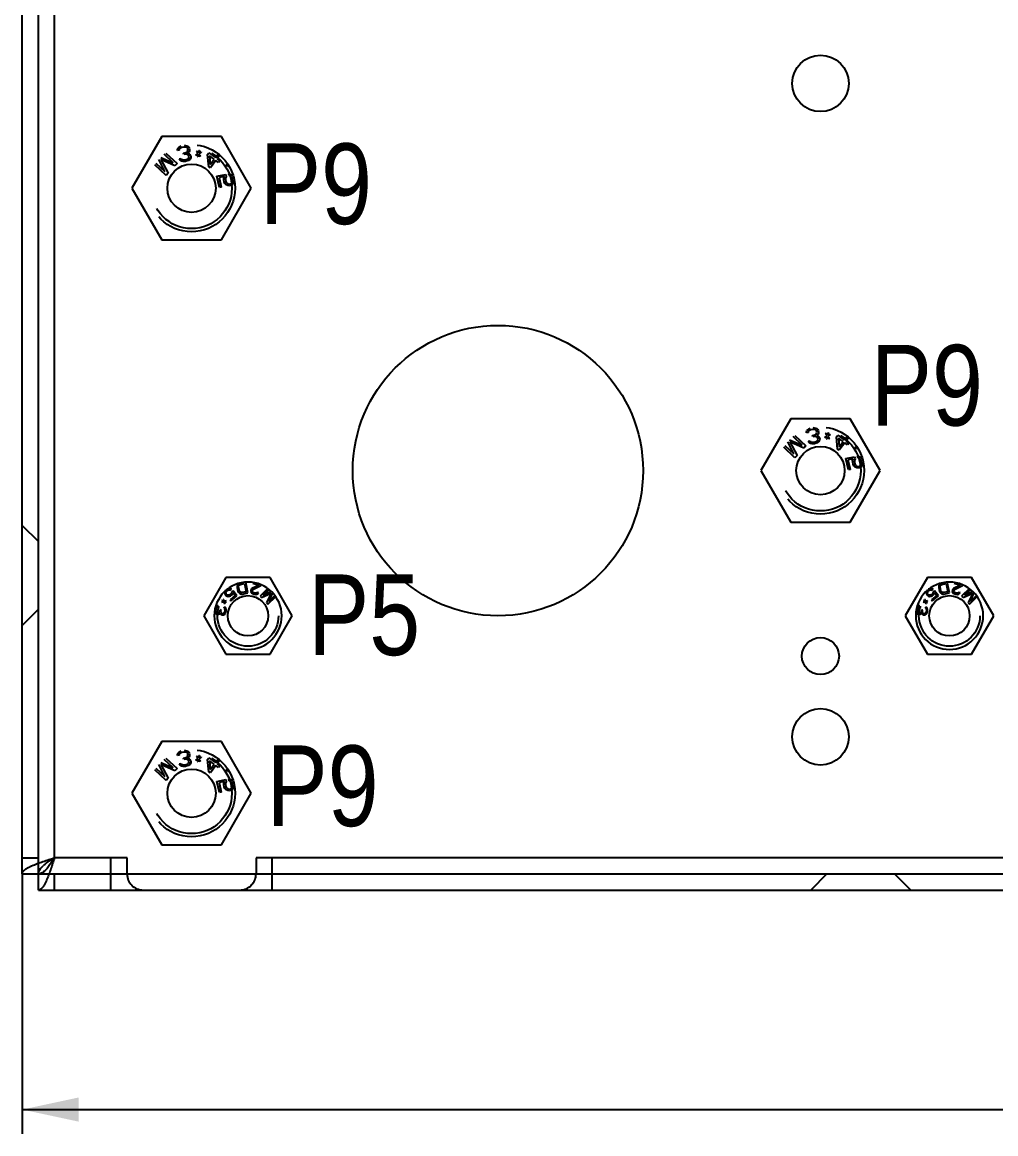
# Model space of a CAD drawing. Header units: millimetres. Extents: x 0 to 1189, y 0 to 841.
# Drawn here: x 159.9 to 220.3, y 329.4 to 398.3 of the extents above; entities that cross this region are included whole.
import ezdxf

# ---------------------------------------------------------------- set-up
doc = ezdxf.new("R2010")
doc.units = ezdxf.units.MM
doc.header["$LTSCALE"] = 65.395
doc.linetypes.add('HIDDEN', pattern=[0.2, 0.1, -0.1])
doc.layers.get('0').update_dxf_attribs({"linetype": 'CONTINUOUS'})
doc.layers.add('02___PRT_ALL_AXES', color=7, linetype='CONTINUOUS')
doc.layers.add('DEFAULT_2', color=8, linetype='HIDDEN')
doc.styles.get("Standard").update_dxf_attribs({"font": 'txt', "width": 0.85})
doc.dimstyles.new('DIMSTYLE_1', dxfattribs={"dimtxt": 5, "dimasz": 3.5, "dimexe": 1.5, "dimexo": 1, "dimgap": 1.25, "dimtad": 1, "dimdsep": 46, "dimtxsty": 'STANDARD', "dimblk": '_FILLED', "dimblk1": '_FILLED', "dimblk2": '_FILLED', "dimcen": 0.09, "dimadec": 0, "dimazin": 0, "dimtp": 0.8, "dimtm": 0.8, "dimtfac": 1, "dimtofl": 0, "dimtmove": 0, "dimatfit": 3, "dimldrblk": '_FILLED', "dimfxl": 1, "dimtolj": 1, "dimarcsym": 0})

# ---------------------------------------------------------------- blocks, each defined once
blk = doc.blocks.new('_FILLED')
at = {"color": 0, "linetype": 'BYBLOCK'}
blk.add_solid([(0, 0), (-1, 0.214), (-1, -0.214)], dxfattribs=at)
blk = doc.blocks.new('*D0')
at = {"color": 2, "linetype": 'CONTINUOUS'}
for p, q in [((159.902, 345.466), (159.902, 329.36)), ((573.902, 345.466), (573.902, 329.36)), ((159.902, 330.86), (366.902, 330.86)), ((573.902, 330.86), (366.902, 330.86))]:
    blk.add_line(p, q, dxfattribs=at)
at = {"color": 2, "linetype": 'CONTINUOUS', "xscale": 3.5, "yscale": 3.5, "zscale": 3.5, "rotation": 180}
blk.add_blockref('_FILLED', (159.902, 330.86), dxfattribs=at)
at = {"color": 2, "linetype": 'CONTINUOUS', "xscale": 3.5, "yscale": 3.5, "zscale": 3.5}
blk.add_blockref('_FILLED', (573.902, 330.86), dxfattribs=at)
at = {"color": 2, "linetype": 'CONTINUOUS', "insert": (366.902, 337.11), "char_height": 5, "width": 17, "attachment_point": 2, "line_spacing_factor": 0.9}
blk.add_mtext('*414', dxfattribs=at)

msp = doc.modelspace()

# ---------------------------------------------------------------- linework, layer by layer
at = {"color": 3, "linetype": 'CONTINUOUS'}
for p, q in [((159.902, 345.466), (159.902, 601.766)), ((160.902, 344.466), (572.902, 344.466))]:
    msp.add_line(p, q, dxfattribs=at)
at = {"color": 7, "linetype": 'CONTINUOUS'}
for p, q in [((160.902, 344.466), (160.902, 588.766)), ((161.902, 346.466), (161.902, 587.766)), ((168.555, 391.166), (166.707, 387.966)), ((172.25, 391.166), (168.555, 391.166)), ((174.097, 387.966), (172.25, 391.166)), ((166.707, 387.966), (168.555, 384.766)), ((172.25, 384.766), (174.097, 387.966)), ((168.555, 384.766), (172.25, 384.766)), ((207.555, 373.666), (205.707, 370.466)), ((211.25, 373.666), (207.555, 373.666)), ((213.097, 370.466), (211.25, 373.666)), ((205.707, 370.466), (207.555, 367.266)), ((211.25, 367.266), (213.097, 370.466)), ((207.555, 367.266), (211.25, 367.266)), ((172.672, 363.142), (172.609, 363.108)), ((172.757, 363.154), (172.672, 363.142)), ((172.708, 363.075), (172.761, 363.08)), ((172.828, 363.135), (172.757, 363.154)), ((172.761, 363.08), (172.821, 363.052)), ((172.821, 363.052), (172.889, 363.108)), ((172.889, 363.108), (172.828, 363.135)), ((173.252, 363.359), (173.235, 363.295)), ((173.235, 363.295), (173.236, 363.219)), ((173.236, 363.219), (173.282, 363)), ((173.297, 363.429), (173.252, 363.359)), ((173.347, 363.47), (173.297, 363.429)), ((173.322, 363.237), (173.324, 363.298)), ((173.368, 363.018), (173.322, 363.237)), ((173.324, 363.298), (173.343, 363.348)), ((173.343, 363.348), (173.38, 363.386)), ((173.411, 363.498), (173.347, 363.47)), ((173.38, 363.386), (173.434, 363.412)), ((173.434, 363.412), (173.691, 363.466)), ((173.691, 363.466), (173.798, 362.956)), ((173.902, 362.887), (173.763, 363.552)), ((174.111, 363.115), (174.081, 363.062)), ((174.151, 363.15), (174.111, 363.115)), ((174.591, 363.366), (174.151, 363.15)), ((174.165, 363.038), (174.209, 363.087)), ((174.214, 363.533), (174.198, 363.477)), ((174.198, 363.477), (174.591, 363.366)), ((174.209, 363.087), (174.704, 363.334)), ((175.137, 363.153), (174.656, 362.686)), ((174.704, 363.334), (174.719, 363.39)), ((175.207, 363.099), (174.824, 362.727)), ((216.172, 363.142), (216.109, 363.108)), ((216.257, 363.154), (216.172, 363.142)), ((216.208, 363.075), (216.261, 363.08)), ((216.328, 363.135), (216.257, 363.154)), ((216.261, 363.08), (216.321, 363.052)), ((216.321, 363.052), (216.389, 363.108)), ((216.389, 363.108), (216.328, 363.135)), ((216.752, 363.359), (216.735, 363.295)), ((216.735, 363.295), (216.736, 363.219)), ((216.736, 363.219), (216.782, 363)), ((216.797, 363.429), (216.752, 363.359)), ((216.847, 363.47), (216.797, 363.429)), ((216.822, 363.237), (216.824, 363.298)), ((216.868, 363.018), (216.822, 363.237)), ((216.824, 363.298), (216.843, 363.348)), ((216.843, 363.348), (216.88, 363.386)), ((216.911, 363.498), (216.847, 363.47)), ((216.88, 363.386), (216.934, 363.412)), ((216.934, 363.412), (217.191, 363.466)), ((217.191, 363.466), (217.298, 362.956)), ((217.402, 362.887), (217.263, 363.552)), ((217.611, 363.115), (217.581, 363.062)), ((217.651, 363.15), (217.611, 363.115)), ((218.091, 363.366), (217.651, 363.15)), ((217.665, 363.038), (217.709, 363.087)), ((217.714, 363.533), (217.698, 363.477)), ((217.698, 363.477), (218.091, 363.366)), ((217.709, 363.087), (218.204, 363.334)), ((218.637, 363.153), (218.156, 362.686)), ((218.204, 363.334), (218.219, 363.39)), ((218.707, 363.099), (218.324, 362.727)), ((172.302, 362.428), (172.288, 362.403)), ((172.288, 362.403), (172.378, 362.35)), ((172.392, 362.376), (172.302, 362.428)), ((172.385, 362.481), (172.365, 362.476)), ((172.365, 362.476), (172.392, 362.376)), ((172.418, 362.361), (172.385, 362.481)), ((172.539, 362.391), (172.418, 362.361)), ((172.492, 362.993), (172.464, 362.912)), ((172.464, 362.912), (172.468, 362.839)), ((172.468, 362.839), (172.493, 362.763)), ((172.537, 363.049), (172.492, 362.993)), ((172.493, 362.763), (172.531, 362.717)), ((172.531, 362.717), (172.601, 362.678)), ((172.536, 362.894), (172.551, 362.945)), ((172.542, 362.841), (172.536, 362.894)), ((172.545, 362.371), (172.539, 362.391)), ((172.559, 362.797), (172.542, 362.841)), ((172.551, 362.945), (172.586, 362.994)), ((172.578, 362.774), (172.559, 362.797)), ((172.618, 362.749), (172.578, 362.774)), ((172.586, 362.994), (172.654, 363.049)), ((172.601, 362.678), (172.673, 362.66)), ((172.669, 362.733), (172.618, 362.749)), ((172.654, 363.049), (172.708, 363.075)), ((172.721, 362.738), (172.669, 362.733)), ((172.673, 362.66), (172.757, 362.671)), ((172.776, 362.764), (172.721, 362.738)), ((172.757, 362.671), (172.823, 362.706)), ((172.843, 362.82), (172.776, 362.764)), ((173.117, 362.717), (172.791, 362.448)), ((172.791, 362.448), (172.838, 362.39)), ((172.823, 362.706), (172.891, 362.762)), ((172.838, 362.39), (173.22, 362.706)), ((172.879, 362.868), (172.843, 362.82)), ((172.895, 362.94), (172.879, 362.868)), ((172.891, 362.762), (172.937, 362.82)), ((172.974, 363.005), (172.895, 362.94)), ((172.937, 362.82), (172.965, 362.901)), ((172.965, 362.901), (173.117, 362.717)), ((173.22, 362.706), (172.974, 363.005)), ((173.282, 363), (173.312, 362.93)), ((173.312, 362.93), (173.353, 362.878)), ((173.353, 362.878), (173.422, 362.832)), ((173.394, 362.963), (173.368, 363.018)), ((173.432, 362.925), (173.394, 362.963)), ((173.422, 362.832), (173.485, 362.814)), ((173.481, 362.905), (173.432, 362.925)), ((173.541, 362.902), (173.481, 362.905)), ((173.485, 362.814), (173.56, 362.815)), ((173.798, 362.956), (173.541, 362.902)), ((173.56, 362.815), (173.902, 362.887)), ((174.073, 363.033), (174.07, 362.972)), ((174.07, 362.972), (174.11, 362.898)), ((174.081, 363.062), (174.073, 363.033)), ((174.11, 362.898), (174.158, 362.854)), ((174.157, 363.009), (174.165, 363.038)), ((174.173, 362.958), (174.157, 363.009)), ((174.158, 362.854), (174.239, 362.816)), ((174.207, 362.918), (174.173, 362.958)), ((174.273, 362.883), (174.207, 362.918)), ((174.239, 362.816), (174.295, 362.8)), ((174.329, 362.868), (174.273, 362.883)), ((174.295, 362.8), (174.397, 362.786)), ((174.403, 362.862), (174.329, 362.868)), ((174.397, 362.786), (174.461, 362.799)), ((174.453, 362.879), (174.403, 362.862)), ((174.494, 362.914), (174.453, 362.879)), ((174.461, 362.799), (174.534, 362.841)), ((174.564, 362.894), (174.494, 362.914)), ((174.534, 362.841), (174.564, 362.894)), ((174.656, 362.686), (174.747, 362.591)), ((174.747, 362.591), (175.348, 362.87)), ((175.36, 362.964), (174.824, 362.727)), ((175.348, 362.87), (175.052, 362.278)), ((175.143, 362.183), (175.625, 362.65)), ((175.189, 362.35), (175.442, 362.879)), ((175.573, 362.722), (175.189, 362.35)), ((215.802, 362.428), (215.788, 362.403)), ((215.788, 362.403), (215.878, 362.35)), ((215.892, 362.376), (215.802, 362.428)), ((215.885, 362.481), (215.865, 362.476)), ((215.865, 362.476), (215.892, 362.376)), ((215.918, 362.361), (215.885, 362.481)), ((216.039, 362.391), (215.918, 362.361)), ((215.992, 362.993), (215.964, 362.912)), ((215.964, 362.912), (215.968, 362.839)), ((215.968, 362.839), (215.993, 362.763)), ((216.037, 363.049), (215.992, 362.993)), ((215.993, 362.763), (216.031, 362.717)), ((216.031, 362.717), (216.101, 362.678)), ((216.036, 362.894), (216.051, 362.945)), ((216.042, 362.841), (216.036, 362.894)), ((216.045, 362.371), (216.039, 362.391)), ((216.059, 362.797), (216.042, 362.841)), ((216.051, 362.945), (216.086, 362.994)), ((216.078, 362.774), (216.059, 362.797)), ((216.118, 362.749), (216.078, 362.774)), ((216.086, 362.994), (216.154, 363.049)), ((216.101, 362.678), (216.173, 362.66)), ((216.169, 362.733), (216.118, 362.749)), ((216.154, 363.049), (216.208, 363.075)), ((216.221, 362.738), (216.169, 362.733)), ((216.173, 362.66), (216.257, 362.671)), ((216.276, 362.764), (216.221, 362.738)), ((216.257, 362.671), (216.323, 362.706)), ((216.343, 362.82), (216.276, 362.764)), ((216.617, 362.717), (216.291, 362.448)), ((216.291, 362.448), (216.338, 362.39)), ((216.323, 362.706), (216.391, 362.762)), ((216.338, 362.39), (216.72, 362.706)), ((216.379, 362.868), (216.343, 362.82)), ((216.395, 362.94), (216.379, 362.868)), ((216.391, 362.762), (216.437, 362.82)), ((216.474, 363.005), (216.395, 362.94)), ((216.437, 362.82), (216.465, 362.901)), ((216.465, 362.901), (216.617, 362.717)), ((216.72, 362.706), (216.474, 363.005)), ((216.782, 363), (216.812, 362.93)), ((216.812, 362.93), (216.853, 362.878)), ((216.853, 362.878), (216.922, 362.832)), ((216.894, 362.963), (216.868, 363.018)), ((216.932, 362.925), (216.894, 362.963)), ((216.922, 362.832), (216.985, 362.814)), ((216.981, 362.905), (216.932, 362.925)), ((217.041, 362.902), (216.981, 362.905)), ((216.985, 362.814), (217.06, 362.815)), ((217.298, 362.956), (217.041, 362.902)), ((217.06, 362.815), (217.402, 362.887)), ((217.573, 363.033), (217.57, 362.972)), ((217.57, 362.972), (217.61, 362.898)), ((217.581, 363.062), (217.573, 363.033)), ((217.61, 362.898), (217.658, 362.854)), ((217.657, 363.009), (217.665, 363.038)), ((217.673, 362.958), (217.657, 363.009)), ((217.658, 362.854), (217.739, 362.816)), ((217.707, 362.918), (217.673, 362.958)), ((217.773, 362.883), (217.707, 362.918)), ((217.739, 362.816), (217.795, 362.8)), ((217.829, 362.868), (217.773, 362.883)), ((217.795, 362.8), (217.897, 362.786)), ((217.903, 362.862), (217.829, 362.868)), ((217.897, 362.786), (217.961, 362.799)), ((217.953, 362.879), (217.903, 362.862)), ((217.994, 362.914), (217.953, 362.879)), ((217.961, 362.799), (218.034, 362.841)), ((218.064, 362.894), (217.994, 362.914)), ((218.034, 362.841), (218.064, 362.894)), ((218.156, 362.686), (218.247, 362.591)), ((218.247, 362.591), (218.848, 362.87)), ((218.86, 362.964), (218.324, 362.727)), ((218.848, 362.87), (218.552, 362.278)), ((218.643, 362.183), (219.125, 362.65)), ((218.689, 362.35), (218.942, 362.879)), ((219.073, 362.722), (218.689, 362.35)), ((171.839, 361.798), (171.842, 361.741)), ((171.842, 361.741), (171.86, 361.678)), ((171.886, 361.971), (171.862, 361.919)), ((171.926, 362.022), (171.886, 361.971)), ((171.914, 361.802), (171.931, 361.888)), ((171.915, 361.727), (171.914, 361.802)), ((171.924, 361.696), (171.915, 361.727)), ((171.964, 362.06), (171.926, 362.022)), ((171.931, 361.888), (171.959, 361.957)), ((171.959, 361.957), (171.979, 361.982)), ((172.013, 362.08), (171.964, 362.06)), ((171.979, 361.982), (172.014, 362.005)), ((172.06, 362.086), (172.013, 362.08)), ((172.014, 362.005), (172.046, 362.014)), ((172.046, 362.014), (172.06, 362.086)), ((172.166, 361.769), (172.135, 361.685)), ((172.177, 361.826), (172.166, 361.769)), ((172.235, 361.815), (172.177, 361.826)), ((172.224, 361.757), (172.235, 361.815)), ((172.237, 361.666), (172.224, 361.757)), ((172.378, 362.35), (172.277, 362.325)), ((172.277, 362.325), (172.282, 362.305)), ((172.282, 362.305), (172.403, 362.335)), ((172.403, 362.335), (172.436, 362.215)), ((172.423, 362.002), (172.409, 361.93)), ((172.409, 361.93), (172.447, 361.893)), ((172.478, 361.976), (172.423, 362.002)), ((172.457, 362.22), (172.429, 362.32)), ((172.429, 362.32), (172.519, 362.268)), ((172.458, 361.713), (172.43, 361.644)), ((172.436, 362.215), (172.457, 362.22)), ((172.444, 362.346), (172.545, 362.371)), ((172.534, 362.293), (172.444, 362.346)), ((172.447, 361.893), (172.468, 361.844)), ((172.469, 361.77), (172.458, 361.713)), ((172.468, 361.844), (172.469, 361.77)), ((172.526, 361.908), (172.478, 361.976)), ((172.5, 361.616), (172.534, 361.713)), ((172.519, 362.268), (172.534, 362.293)), ((172.544, 361.845), (172.526, 361.908)), ((172.534, 361.713), (172.54, 361.742)), ((172.54, 361.742), (172.544, 361.845)), ((175.052, 362.278), (175.143, 362.183)), ((215.339, 361.798), (215.342, 361.741)), ((215.342, 361.741), (215.36, 361.678)), ((215.386, 361.971), (215.362, 361.919)), ((215.426, 362.022), (215.386, 361.971)), ((215.414, 361.802), (215.431, 361.888)), ((215.415, 361.727), (215.414, 361.802)), ((215.424, 361.696), (215.415, 361.727)), ((215.464, 362.06), (215.426, 362.022)), ((215.431, 361.888), (215.459, 361.957)), ((215.459, 361.957), (215.479, 361.982)), ((215.513, 362.08), (215.464, 362.06)), ((215.479, 361.982), (215.514, 362.005)), ((215.56, 362.086), (215.513, 362.08)), ((215.514, 362.005), (215.546, 362.014)), ((215.546, 362.014), (215.56, 362.086)), ((215.666, 361.769), (215.635, 361.685)), ((215.677, 361.826), (215.666, 361.769)), ((215.735, 361.815), (215.677, 361.826)), ((215.724, 361.757), (215.735, 361.815)), ((215.737, 361.666), (215.724, 361.757)), ((215.878, 362.35), (215.777, 362.325)), ((215.777, 362.325), (215.782, 362.305)), ((215.782, 362.305), (215.903, 362.335)), ((215.903, 362.335), (215.936, 362.215)), ((215.923, 362.002), (215.909, 361.93)), ((215.909, 361.93), (215.947, 361.893)), ((215.978, 361.976), (215.923, 362.002)), ((215.929, 362.32), (216.019, 362.268)), ((215.957, 362.22), (215.929, 362.32)), ((215.958, 361.713), (215.93, 361.644)), ((215.936, 362.215), (215.957, 362.22)), ((215.944, 362.346), (216.045, 362.371)), ((216.034, 362.293), (215.944, 362.346)), ((215.947, 361.893), (215.968, 361.844)), ((215.969, 361.77), (215.958, 361.713)), ((215.968, 361.844), (215.969, 361.77)), ((216.026, 361.908), (215.978, 361.976)), ((216, 361.616), (216.034, 361.713)), ((216.019, 362.268), (216.034, 362.293)), ((216.044, 361.845), (216.026, 361.908)), ((216.034, 361.713), (216.04, 361.742)), ((216.04, 361.742), (216.044, 361.845)), ((218.552, 362.278), (218.643, 362.183)), ((171.86, 361.678), (171.881, 361.63)), ((171.881, 361.63), (171.92, 361.593)), ((171.92, 361.593), (171.961, 361.57)), ((171.948, 361.662), (171.924, 361.696)), ((171.975, 361.642), (171.948, 361.662)), ((171.961, 361.57), (172.02, 361.559)), ((172.033, 361.631), (171.975, 361.642)), ((172.02, 361.559), (172.081, 361.562)), ((172.097, 361.648), (172.033, 361.631)), ((172.081, 361.562), (172.13, 361.582)), ((172.135, 361.685), (172.097, 361.648)), ((172.13, 361.582), (172.173, 361.648)), ((172.173, 361.648), (172.206, 361.583)), ((172.206, 361.583), (172.244, 361.546)), ((172.261, 361.632), (172.237, 361.666)), ((172.244, 361.546), (172.3, 361.52)), ((172.314, 361.592), (172.261, 361.632)), ((172.3, 361.52), (172.329, 361.515)), ((172.343, 361.586), (172.314, 361.592)), ((172.329, 361.515), (172.391, 361.518)), ((172.393, 361.606), (172.343, 361.586)), ((172.391, 361.518), (172.46, 361.564)), ((172.43, 361.644), (172.393, 361.606)), ((172.46, 361.564), (172.5, 361.616)), ((215.36, 361.678), (215.381, 361.63)), ((215.381, 361.63), (215.42, 361.593)), ((215.42, 361.593), (215.461, 361.57)), ((215.448, 361.662), (215.424, 361.696)), ((215.475, 361.642), (215.448, 361.662)), ((215.461, 361.57), (215.52, 361.559)), ((215.533, 361.631), (215.475, 361.642)), ((215.52, 361.559), (215.581, 361.562)), ((215.597, 361.648), (215.533, 361.631)), ((215.581, 361.562), (215.63, 361.582)), ((215.635, 361.685), (215.597, 361.648)), ((215.63, 361.582), (215.673, 361.648)), ((215.673, 361.648), (215.706, 361.583)), ((215.706, 361.583), (215.744, 361.546)), ((215.761, 361.632), (215.737, 361.666)), ((215.744, 361.546), (215.8, 361.52)), ((215.814, 361.592), (215.761, 361.632)), ((215.8, 361.52), (215.829, 361.515)), ((215.843, 361.586), (215.814, 361.592)), ((215.829, 361.515), (215.891, 361.518)), ((215.893, 361.606), (215.843, 361.586)), ((215.891, 361.518), (215.96, 361.564)), ((215.93, 361.644), (215.893, 361.606)), ((215.96, 361.564), (216, 361.616)), ((168.555, 353.666), (166.707, 350.466)), ((172.25, 353.666), (168.555, 353.666)), ((174.097, 350.466), (172.25, 353.666)), ((166.707, 350.466), (168.555, 347.266)), ((172.25, 347.266), (174.097, 350.466)), ((168.555, 347.266), (172.25, 347.266)), ((159.902, 346.466), (160.902, 346.466)), ((166.402, 346.466), (161.902, 346.466)), ((165.402, 345.466), (165.402, 346.466)), ((166.402, 345.466), (166.402, 346.466)), ((174.402, 346.466), (174.402, 345.466)), ((284.902, 346.466), (174.402, 346.466)), ((175.402, 345.466), (175.402, 346.466)), ((159.902, 345.466), (573.902, 345.466)), ((161.902, 344.466), (161.902, 345.466))]:
    msp.add_line(p, q, dxfattribs=at)
for centre, radius in [((209.402, 394.466), 1.75), ((170.402, 387.966), 1.5), ((189.402, 370.466), 9), ((209.402, 370.466), 1.5), ((173.902, 361.466), 1.25), ((217.402, 361.466), 1.25), ((209.402, 358.966), 1.15), ((209.402, 353.966), 1.75), ((170.402, 350.466), 1.5)]:
    msp.add_circle(centre, radius, dxfattribs=at)
for centre, radius, start, end in [((173.902, 361.466), 2.09, 0, 180), ((217.402, 361.466), 2.09, 0, 180), ((162.587, 344.419), 2.082, 130.12006, 131.97576)]:
    msp.add_arc(centre, radius, start, end, dxfattribs=at)
for points, knots in [([(160.902, 345.466), (160.902, 345.509), (160.935, 345.706), (161.08, 345.863), (161.195, 345.966)], [0, 0, 0, 0, 0.214117, 1, 1, 1, 1]), ([(161.246, 346.011), (161.293, 346.05), (161.503, 346.214), (161.729, 346.356), (161.902, 346.466)], [0, 0, 0, 0, 0.230501, 1, 1, 1, 1]), ([(161.902, 346.466), (161.864, 346.407), (161.721, 346.183), (161.573, 345.96), (161.446, 345.81)], [0, 0, 0, 0, 0.264466, 1, 1, 1, 1]), ([(161.446, 345.81), (161.423, 345.782), (161.335, 345.683), (161.234, 345.592), (161.152, 345.543)], [0, 0, 0, 0, 0.277528, 1, 1, 1, 1])]:
    msp.add_open_spline(points, degree=3, knots=knots, dxfattribs=at)
at = {"layer": '02___PRT_ALL_AXES', "color": 7, "linetype": 'CONTINUOUS'}
for centre, radius in [((170.402, 387.966), 1.5), ((209.402, 370.466), 1.5), ((173.902, 361.466), 1.25), ((217.402, 361.466), 1.25), ((170.402, 350.466), 1.5)]:
    msp.add_circle(centre, radius, dxfattribs=at)
for centre in [(173.902, 361.466), (217.402, 361.466)]:
    msp.add_arc(centre, 2.09, 180, 360, dxfattribs=at)
at = {"layer": 'DEFAULT_2', "color": 8, "linetype": 'HIDDEN'}
for p, q in [((169.261, 389.547), (168.705, 390.067)), ((168.806, 390.144), (169.502, 389.493)), ((169.53, 390.303), (169.538, 390.37)), ((169.632, 390.325), (169.53, 390.303)), ((169.538, 390.37), (169.565, 390.441)), ((169.565, 390.441), (169.618, 390.496)), ((169.618, 390.496), (169.691, 390.554)), ((169.644, 390.371), (169.632, 390.325)), ((169.676, 390.421), (169.644, 390.371)), ((169.712, 390.45), (169.676, 390.421)), ((169.691, 390.554), (169.763, 390.59)), ((169.81, 390.492), (169.712, 390.45)), ((169.932, 390.518), (169.81, 390.492)), ((169.905, 390.143), (169.986, 390.16)), ((169.922, 390.059), (169.905, 390.143)), ((170.004, 390.076), (169.922, 390.059)), ((170.039, 390.518), (169.932, 390.518)), ((169.937, 390.626), (170.017, 390.623)), ((169.986, 390.16), (170.104, 390.206)), ((170.135, 390.06), (170.004, 390.076)), ((170.017, 390.623), (170.107, 390.598)), ((170.084, 390.506), (170.039, 390.518)), ((170.133, 390.473), (170.084, 390.506)), ((170.104, 390.206), (170.157, 390.26)), ((170.107, 390.598), (170.177, 390.569)), ((170.162, 390.436), (170.133, 390.473)), ((170.184, 390.027), (170.135, 390.06)), ((170.157, 390.26), (170.18, 390.352)), ((170.251, 390.215), (170.158, 390.152)), ((170.158, 390.152), (170.253, 390.107)), ((170.18, 390.352), (170.162, 390.436)), ((170.177, 390.569), (170.231, 390.515)), ((170.242, 389.952), (170.184, 390.027)), ((170.231, 390.515), (170.264, 390.457)), ((170.251, 389.911), (170.242, 389.952)), ((170.279, 390.286), (170.251, 390.215)), ((170.253, 390.107), (170.306, 390.053)), ((170.264, 390.457), (170.282, 390.374)), ((170.282, 390.374), (170.279, 390.286)), ((170.306, 390.053), (170.344, 389.974)), ((170.344, 389.974), (170.353, 389.932)), ((170.67, 390.018), (170.819, 390.116)), ((170.686, 389.992), (170.67, 390.018)), ((170.811, 390.074), (170.686, 389.992)), ((170.724, 390.267), (170.749, 390.284)), ((170.819, 390.116), (170.724, 390.267)), ((170.749, 390.284), (170.828, 390.158)), ((170.779, 389.929), (170.811, 390.074)), ((170.851, 390.066), (170.82, 389.92)), ((170.828, 390.158), (170.86, 390.303)), ((170.931, 389.94), (170.851, 390.066)), ((170.86, 390.303), (170.9, 390.295)), ((171.009, 390.206), (170.86, 390.107)), ((170.86, 390.107), (170.956, 389.956)), ((170.9, 390.295), (170.869, 390.149)), ((170.869, 390.149), (170.993, 390.231)), ((170.956, 389.956), (170.931, 389.94)), ((170.993, 390.231), (171.009, 390.206)), ((171.4, 390.053), (171.475, 390.156)), ((171.467, 389.294), (171.4, 390.053)), ((171.475, 390.156), (171.879, 389.862)), ((171.518, 389.967), (171.567, 389.432)), ((171.804, 389.759), (171.518, 389.967)), ((171.879, 389.862), (172.053, 390.103)), ((172.151, 390.024), (171.981, 389.789)), ((168.819, 388.762), (168.123, 389.413)), ((168.193, 389.519), (168.749, 388.999)), ((168.749, 388.999), (168.374, 389.748)), ((168.488, 389.871), (169.261, 389.547)), ((168.508, 389.738), (168.947, 388.899)), ((169.374, 389.356), (168.508, 389.738)), ((169.502, 389.493), (169.374, 389.356)), ((169.66, 389.787), (169.762, 389.808)), ((169.697, 389.708), (169.66, 389.787)), ((169.796, 389.642), (169.697, 389.708)), ((169.762, 389.808), (169.815, 389.754)), ((169.887, 389.617), (169.796, 389.642)), ((169.815, 389.754), (169.885, 389.725)), ((169.885, 389.725), (169.992, 389.726)), ((170.034, 389.626), (169.887, 389.617)), ((169.992, 389.726), (170.073, 389.743)), ((170.075, 389.635), (170.034, 389.626)), ((170.073, 389.743), (170.171, 389.785)), ((170.213, 389.685), (170.075, 389.635)), ((170.171, 389.785), (170.223, 389.84)), ((170.286, 389.744), (170.213, 389.685)), ((170.223, 389.84), (170.251, 389.911)), ((170.35, 389.844), (170.286, 389.744)), ((170.353, 389.932), (170.35, 389.844)), ((170.82, 389.92), (170.779, 389.929)), ((171.569, 389.221), (171.467, 389.294)), ((171.567, 389.432), (171.804, 389.759)), ((171.906, 389.686), (171.569, 389.221)), ((172.074, 389.563), (171.906, 389.686)), ((171.981, 389.789), (172.149, 389.667)), ((172.149, 389.667), (172.074, 389.563)), ((172.558, 389.41), (172.647, 389.467)), ((172.614, 389.322), (172.558, 389.41)), ((172.703, 389.379), (172.614, 389.322)), ((168.947, 388.899), (168.819, 388.762)), ((171.979, 388.704), (172.519, 388.825)), ((172.134, 388.013), (171.979, 388.704)), ((172.438, 388.7), (172.106, 388.626)), ((172.106, 388.626), (172.238, 388.036)), ((172.398, 388.585), (172.438, 388.7)), ((172.4, 388.478), (172.398, 388.585)), ((172.507, 388.588), (172.504, 388.502)), ((172.551, 388.683), (172.507, 388.588)), ((172.519, 388.825), (172.551, 388.683)), ((172.733, 388.745), (172.706, 388.867)), ((172.706, 388.867), (172.798, 388.845)), ((172.825, 388.723), (172.733, 388.745)), ((172.798, 388.845), (172.894, 388.803)), ((172.88, 388.672), (172.825, 388.723)), ((172.919, 388.595), (172.88, 388.672)), ((172.894, 388.803), (172.98, 388.715)), ((172.947, 388.473), (172.919, 388.595)), ((172.98, 388.715), (173.021, 388.622)), ((172.238, 388.036), (172.134, 388.013)), ((172.428, 388.357), (172.4, 388.478)), ((172.471, 388.26), (172.428, 388.357)), ((172.556, 388.172), (172.471, 388.26)), ((172.504, 388.502), (172.531, 388.38)), ((172.531, 388.38), (172.57, 388.303)), ((172.653, 388.129), (172.556, 388.172)), ((172.57, 388.303), (172.626, 388.251)), ((172.626, 388.251), (172.697, 388.225)), ((172.766, 388.112), (172.653, 388.129)), ((172.697, 388.225), (172.764, 388.218)), ((172.764, 388.218), (172.805, 388.228)), ((172.849, 388.131), (172.766, 388.112)), ((172.805, 388.228), (172.863, 388.262)), ((172.944, 388.195), (172.849, 388.131)), ((172.863, 388.262), (172.916, 388.317)), ((172.916, 388.317), (172.944, 388.387)), ((172.944, 388.387), (172.947, 388.473)), ((173.013, 388.274), (172.944, 388.195)), ((173.052, 388.39), (173.013, 388.274)), ((173.051, 388.492), (173.052, 388.39)), ((208.53, 372.803), (208.538, 372.87)), ((208.632, 372.825), (208.53, 372.803)), ((208.538, 372.87), (208.565, 372.941)), ((208.565, 372.941), (208.618, 372.996)), ((208.618, 372.996), (208.691, 373.054)), ((208.644, 372.871), (208.632, 372.825)), ((208.676, 372.921), (208.644, 372.871)), ((208.712, 372.95), (208.676, 372.921)), ((208.691, 373.054), (208.763, 373.09)), ((208.81, 372.992), (208.712, 372.95)), ((208.932, 373.018), (208.81, 372.992)), ((209.039, 373.018), (208.932, 373.018)), ((208.937, 373.126), (209.017, 373.123)), ((209.017, 373.123), (209.107, 373.098)), ((209.084, 373.006), (209.039, 373.018)), ((209.133, 372.973), (209.084, 373.006)), ((209.104, 372.706), (209.157, 372.76)), ((209.107, 373.098), (209.177, 373.069)), ((209.162, 372.936), (209.133, 372.973)), ((209.157, 372.76), (209.18, 372.852)), ((209.18, 372.852), (209.162, 372.936)), ((209.177, 373.069), (209.231, 373.015)), ((209.231, 373.015), (209.264, 372.957)), ((209.279, 372.786), (209.251, 372.715)), ((209.264, 372.957), (209.282, 372.874)), ((209.282, 372.874), (209.279, 372.786)), ((209.724, 372.767), (209.749, 372.784)), ((209.819, 372.616), (209.724, 372.767)), ((209.749, 372.784), (209.828, 372.658)), ((209.828, 372.658), (209.86, 372.803)), ((209.86, 372.803), (209.9, 372.795)), ((209.9, 372.795), (209.869, 372.649)), ((209.869, 372.649), (209.993, 372.731)), ((209.993, 372.731), (210.009, 372.706)), ((207.749, 371.499), (207.374, 372.248)), ((207.488, 372.371), (208.261, 372.047)), ((207.508, 372.238), (207.947, 371.399)), ((208.374, 371.856), (207.508, 372.238)), ((208.261, 372.047), (207.705, 372.567)), ((207.806, 372.644), (208.502, 371.993)), ((208.66, 372.287), (208.762, 372.308)), ((208.697, 372.208), (208.66, 372.287)), ((208.796, 372.142), (208.697, 372.208)), ((208.762, 372.308), (208.815, 372.254)), ((208.887, 372.117), (208.796, 372.142)), ((208.815, 372.254), (208.885, 372.225)), ((208.885, 372.225), (208.992, 372.226)), ((209.034, 372.126), (208.887, 372.117)), ((208.905, 372.643), (208.986, 372.66)), ((208.922, 372.559), (208.905, 372.643)), ((209.004, 372.576), (208.922, 372.559)), ((208.986, 372.66), (209.104, 372.706)), ((208.992, 372.226), (209.073, 372.243)), ((209.135, 372.56), (209.004, 372.576)), ((209.075, 372.135), (209.034, 372.126)), ((209.073, 372.243), (209.171, 372.285)), ((209.213, 372.185), (209.075, 372.135)), ((209.184, 372.527), (209.135, 372.56)), ((209.251, 372.715), (209.158, 372.652)), ((209.158, 372.652), (209.253, 372.607)), ((209.171, 372.285), (209.223, 372.34)), ((209.242, 372.452), (209.184, 372.527)), ((209.286, 372.244), (209.213, 372.185)), ((209.223, 372.34), (209.251, 372.411)), ((209.251, 372.411), (209.242, 372.452)), ((209.253, 372.607), (209.306, 372.553)), ((209.35, 372.344), (209.286, 372.244)), ((209.306, 372.553), (209.344, 372.474)), ((209.344, 372.474), (209.353, 372.432)), ((209.353, 372.432), (209.35, 372.344)), ((209.67, 372.518), (209.819, 372.616)), ((209.686, 372.492), (209.67, 372.518)), ((209.811, 372.574), (209.686, 372.492)), ((209.779, 372.429), (209.811, 372.574)), ((209.82, 372.42), (209.779, 372.429)), ((209.851, 372.566), (209.82, 372.42)), ((209.931, 372.44), (209.851, 372.566)), ((210.009, 372.706), (209.86, 372.607)), ((209.86, 372.607), (209.956, 372.456)), ((209.956, 372.456), (209.931, 372.44)), ((210.4, 372.553), (210.475, 372.656)), ((210.467, 371.794), (210.4, 372.553)), ((210.475, 372.656), (210.879, 372.362)), ((210.518, 372.467), (210.567, 371.932)), ((210.804, 372.259), (210.518, 372.467)), ((210.567, 371.932), (210.804, 372.259)), ((210.906, 372.186), (210.569, 371.721)), ((210.879, 372.362), (211.053, 372.603)), ((211.074, 372.063), (210.906, 372.186)), ((211.151, 372.524), (210.981, 372.289)), ((210.981, 372.289), (211.149, 372.167)), ((211.149, 372.167), (211.074, 372.063)), ((207.819, 371.262), (207.123, 371.913)), ((207.193, 372.019), (207.749, 371.499)), ((207.947, 371.399), (207.819, 371.262)), ((208.502, 371.993), (208.374, 371.856)), ((210.569, 371.721), (210.467, 371.794)), ((211.558, 371.91), (211.647, 371.967)), ((211.614, 371.822), (211.558, 371.91)), ((211.703, 371.879), (211.614, 371.822)), ((211.733, 371.245), (211.706, 371.367)), ((211.706, 371.367), (211.798, 371.345)), ((211.798, 371.345), (211.894, 371.303)), ((210.979, 371.204), (211.519, 371.325)), ((211.134, 370.513), (210.979, 371.204)), ((211.438, 371.2), (211.106, 371.126)), ((211.106, 371.126), (211.238, 370.536)), ((211.398, 371.085), (211.438, 371.2)), ((211.4, 370.978), (211.398, 371.085)), ((211.428, 370.857), (211.4, 370.978)), ((211.471, 370.76), (211.428, 370.857)), ((211.556, 370.672), (211.471, 370.76)), ((211.507, 371.088), (211.504, 371.002)), ((211.504, 371.002), (211.531, 370.88)), ((211.551, 371.183), (211.507, 371.088)), ((211.519, 371.325), (211.551, 371.183)), ((211.531, 370.88), (211.57, 370.803)), ((211.653, 370.629), (211.556, 370.672)), ((211.57, 370.803), (211.626, 370.751)), ((211.626, 370.751), (211.697, 370.725)), ((211.697, 370.725), (211.764, 370.718)), ((211.825, 371.223), (211.733, 371.245)), ((211.764, 370.718), (211.805, 370.728)), ((211.805, 370.728), (211.863, 370.762)), ((211.88, 371.172), (211.825, 371.223)), ((211.944, 370.695), (211.849, 370.631)), ((211.863, 370.762), (211.916, 370.817)), ((211.919, 371.095), (211.88, 371.172)), ((211.894, 371.303), (211.98, 371.215)), ((211.916, 370.817), (211.944, 370.887)), ((211.947, 370.973), (211.919, 371.095)), ((211.944, 370.887), (211.947, 370.973)), ((212.013, 370.774), (211.944, 370.695)), ((211.98, 371.215), (212.021, 371.122)), ((212.052, 370.89), (212.013, 370.774)), ((212.051, 370.992), (212.052, 370.89)), ((211.238, 370.536), (211.134, 370.513)), ((211.766, 370.612), (211.653, 370.629)), ((211.849, 370.631), (211.766, 370.612)), ((159.902, 367.066), (160.902, 366.066)), ((172.531, 363.841), (171.16, 361.466)), ((175.273, 363.841), (172.531, 363.841)), ((176.645, 361.466), (175.273, 363.841)), ((216.031, 363.841), (214.66, 361.466)), ((218.773, 363.841), (216.031, 363.841)), ((220.145, 361.466), (218.773, 363.841)), ((160.902, 361.866), (159.902, 360.866)), ((171.16, 361.466), (172.531, 359.091)), ((175.273, 359.091), (176.645, 361.466)), ((214.66, 361.466), (216.031, 359.091)), ((218.773, 359.091), (220.145, 361.466)), ((172.531, 359.091), (175.273, 359.091)), ((216.031, 359.091), (218.773, 359.091)), ((169.53, 352.803), (169.538, 352.87)), ((169.632, 352.825), (169.53, 352.803)), ((169.538, 352.87), (169.565, 352.941)), ((169.565, 352.941), (169.618, 352.996)), ((169.618, 352.996), (169.691, 353.054)), ((169.644, 352.871), (169.632, 352.825)), ((169.676, 352.921), (169.644, 352.871)), ((169.712, 352.95), (169.676, 352.921)), ((169.691, 353.054), (169.763, 353.09)), ((169.81, 352.992), (169.712, 352.95)), ((169.932, 353.018), (169.81, 352.992)), ((170.039, 353.018), (169.932, 353.018)), ((169.937, 353.126), (170.017, 353.123)), ((170.017, 353.123), (170.107, 353.098)), ((170.084, 353.006), (170.039, 353.018)), ((170.133, 352.973), (170.084, 353.006)), ((170.104, 352.706), (170.157, 352.76)), ((170.107, 353.098), (170.177, 353.069)), ((170.162, 352.936), (170.133, 352.973)), ((170.157, 352.76), (170.18, 352.852)), ((170.18, 352.852), (170.162, 352.936)), ((170.177, 353.069), (170.231, 353.015)), ((170.231, 353.015), (170.264, 352.957)), ((170.279, 352.786), (170.251, 352.715)), ((170.264, 352.957), (170.282, 352.874)), ((170.282, 352.874), (170.279, 352.786)), ((170.724, 352.767), (170.749, 352.784)), ((170.819, 352.616), (170.724, 352.767)), ((170.749, 352.784), (170.828, 352.658)), ((170.828, 352.658), (170.86, 352.803)), ((170.86, 352.803), (170.9, 352.795)), ((170.9, 352.795), (170.869, 352.649)), ((168.749, 351.499), (168.374, 352.248)), ((168.488, 352.371), (169.261, 352.047)), ((168.508, 352.238), (168.947, 351.399)), ((169.374, 351.856), (168.508, 352.238)), ((169.261, 352.047), (168.705, 352.567)), ((168.806, 352.644), (169.502, 351.993)), ((169.66, 352.287), (169.762, 352.308)), ((169.697, 352.208), (169.66, 352.287)), ((169.796, 352.142), (169.697, 352.208)), ((169.762, 352.308), (169.815, 352.254)), ((169.887, 352.117), (169.796, 352.142)), ((169.815, 352.254), (169.885, 352.225)), ((169.885, 352.225), (169.992, 352.226)), ((170.034, 352.126), (169.887, 352.117)), ((169.905, 352.643), (169.986, 352.66)), ((169.922, 352.559), (169.905, 352.643)), ((170.004, 352.576), (169.922, 352.559)), ((169.986, 352.66), (170.104, 352.706)), ((169.992, 352.226), (170.073, 352.243)), ((170.135, 352.56), (170.004, 352.576)), ((170.075, 352.135), (170.034, 352.126)), ((170.073, 352.243), (170.171, 352.285)), ((170.213, 352.185), (170.075, 352.135)), ((170.184, 352.527), (170.135, 352.56)), ((170.251, 352.715), (170.158, 352.652)), ((170.158, 352.652), (170.253, 352.607)), ((170.171, 352.285), (170.223, 352.34)), ((170.242, 352.452), (170.184, 352.527)), ((170.286, 352.244), (170.213, 352.185)), ((170.223, 352.34), (170.251, 352.411)), ((170.251, 352.411), (170.242, 352.452)), ((170.253, 352.607), (170.306, 352.553)), ((170.35, 352.344), (170.286, 352.244)), ((170.306, 352.553), (170.344, 352.474)), ((170.344, 352.474), (170.353, 352.432)), ((170.353, 352.432), (170.35, 352.344)), ((170.67, 352.518), (170.819, 352.616)), ((170.686, 352.492), (170.67, 352.518)), ((170.811, 352.574), (170.686, 352.492)), ((170.779, 352.429), (170.811, 352.574)), ((170.82, 352.42), (170.779, 352.429)), ((170.851, 352.566), (170.82, 352.42)), ((170.931, 352.44), (170.851, 352.566)), ((171.009, 352.706), (170.86, 352.607)), ((170.86, 352.607), (170.956, 352.456)), ((170.869, 352.649), (170.993, 352.731)), ((170.956, 352.456), (170.931, 352.44)), ((170.993, 352.731), (171.009, 352.706)), ((171.4, 352.553), (171.475, 352.656)), ((171.467, 351.794), (171.4, 352.553)), ((171.475, 352.656), (171.879, 352.362)), ((171.804, 352.259), (171.518, 352.467)), ((171.518, 352.467), (171.567, 351.932)), ((171.567, 351.932), (171.804, 352.259)), ((171.906, 352.186), (171.569, 351.721)), ((171.879, 352.362), (172.053, 352.603)), ((172.074, 352.063), (171.906, 352.186)), ((172.151, 352.524), (171.981, 352.289)), ((171.981, 352.289), (172.149, 352.167)), ((172.149, 352.167), (172.074, 352.063)), ((168.819, 351.262), (168.123, 351.913)), ((168.193, 352.019), (168.749, 351.499)), ((168.947, 351.399), (168.819, 351.262)), ((169.502, 351.993), (169.374, 351.856)), ((171.569, 351.721), (171.467, 351.794)), ((172.558, 351.91), (172.647, 351.967)), ((172.614, 351.822), (172.558, 351.91)), ((172.703, 351.879), (172.614, 351.822)), ((172.733, 351.245), (172.706, 351.367)), ((172.706, 351.367), (172.798, 351.345)), ((171.979, 351.204), (172.519, 351.325)), ((172.134, 350.513), (171.979, 351.204)), ((172.438, 351.2), (172.106, 351.126)), ((172.106, 351.126), (172.238, 350.536)), ((172.398, 351.085), (172.438, 351.2)), ((172.4, 350.978), (172.398, 351.085)), ((172.428, 350.857), (172.4, 350.978)), ((172.471, 350.76), (172.428, 350.857)), ((172.556, 350.672), (172.471, 350.76)), ((172.507, 351.088), (172.504, 351.002)), ((172.504, 351.002), (172.531, 350.88)), ((172.551, 351.183), (172.507, 351.088)), ((172.519, 351.325), (172.551, 351.183)), ((172.531, 350.88), (172.57, 350.803)), ((172.57, 350.803), (172.626, 350.751)), ((172.626, 350.751), (172.697, 350.725)), ((172.697, 350.725), (172.764, 350.718)), ((172.825, 351.223), (172.733, 351.245)), ((172.764, 350.718), (172.805, 350.728)), ((172.798, 351.345), (172.894, 351.303)), ((172.805, 350.728), (172.863, 350.762)), ((172.88, 351.172), (172.825, 351.223)), ((172.944, 350.695), (172.849, 350.631)), ((172.863, 350.762), (172.916, 350.817)), ((172.919, 351.095), (172.88, 351.172)), ((172.894, 351.303), (172.98, 351.215)), ((172.916, 350.817), (172.944, 350.887)), ((172.947, 350.973), (172.919, 351.095)), ((172.944, 350.887), (172.947, 350.973)), ((173.013, 350.774), (172.944, 350.695)), ((172.98, 351.215), (173.021, 351.122)), ((173.052, 350.89), (173.013, 350.774)), ((173.051, 350.992), (173.052, 350.89)), ((172.238, 350.536), (172.134, 350.513)), ((172.653, 350.629), (172.556, 350.672)), ((172.766, 350.612), (172.653, 350.629)), ((172.849, 350.631), (172.766, 350.612)), ((165.402, 344.466), (165.402, 345.466)), ((175.402, 344.466), (175.402, 345.466)), ((209.802, 345.466), (208.802, 344.466)), ((214.002, 345.466), (215.002, 344.466))]:
    msp.add_line(p, q, dxfattribs=at)
for centre, radius in [((170.402, 387.966), 2.7), ((170.402, 387.966), 2.5), ((209.402, 370.466), 2.7), ((209.402, 370.466), 2.5), ((173.902, 361.466), 1.89), ((217.402, 361.466), 1.89), ((170.402, 350.466), 2.7), ((170.402, 350.466), 2.5)]:
    msp.add_circle(centre, radius, dxfattribs=at)
for centre, start, end in [((167.402, 345.466), 180, 270), ((173.402, 345.466), 270, 360)]:
    msp.add_arc(centre, 1, start, end, dxfattribs=at)
for points, knots in [([(159.902, 345.466), (159.902, 345.564), (160.102, 345.792), (160.78, 346.108), (161.426, 346.315), (161.902, 346.466)], [0, 0, 0, 0, 0.127642, 0.34588, 1, 1, 1, 1]), ([(161.902, 346.466), (161.751, 345.99), (161.544, 345.344), (161.228, 344.666), (161, 344.466), (160.902, 344.466)], [0, 0, 0, 0, 0.65412, 0.872358, 1, 1, 1, 1])]:
    msp.add_open_spline(points, degree=3, knots=knots, dxfattribs=at)
msp.add_open_spline([(161.152, 345.543), (161.078, 345.498), (160.989, 345.466), (160.902, 345.466)], degree=3, dxfattribs=at)

# ---------------------------------------------------------------- texts
at = {"color": 2, "linetype": 'CONTINUOUS', "char_height": 5, "width": 8.5, "attachment_point": 1, "line_spacing_factor": 0.9}
for s, insert in [('P9', (174.643, 390.742)), ('P9', (212.527, 378.255)), ('P5', (177.629, 364.027)), ('P9', (175.052, 353.429))]:
    msp.add_mtext(s, dxfattribs=dict(at, insert=insert))

# ---------------------------------------------------------------- dimensions: what is measured, and where the dimension line sits
at = {"color": 2, "linetype": 'CONTINUOUS'}
dim = msp.add_linear_dim(base=(159.902, 330.86), p1=(573.902, 346.466), p2=(159.902, 346.466), angle=180, text='*<>', dimstyle='DIMSTYLE_1', dxfattribs=at)
dim.commit()
dim.dimension.update_dxf_attribs({"geometry": '*D0', "text_midpoint": (366.902, 330.86), "dimtype": 160})

doc.saveas('drawing.dxf')
